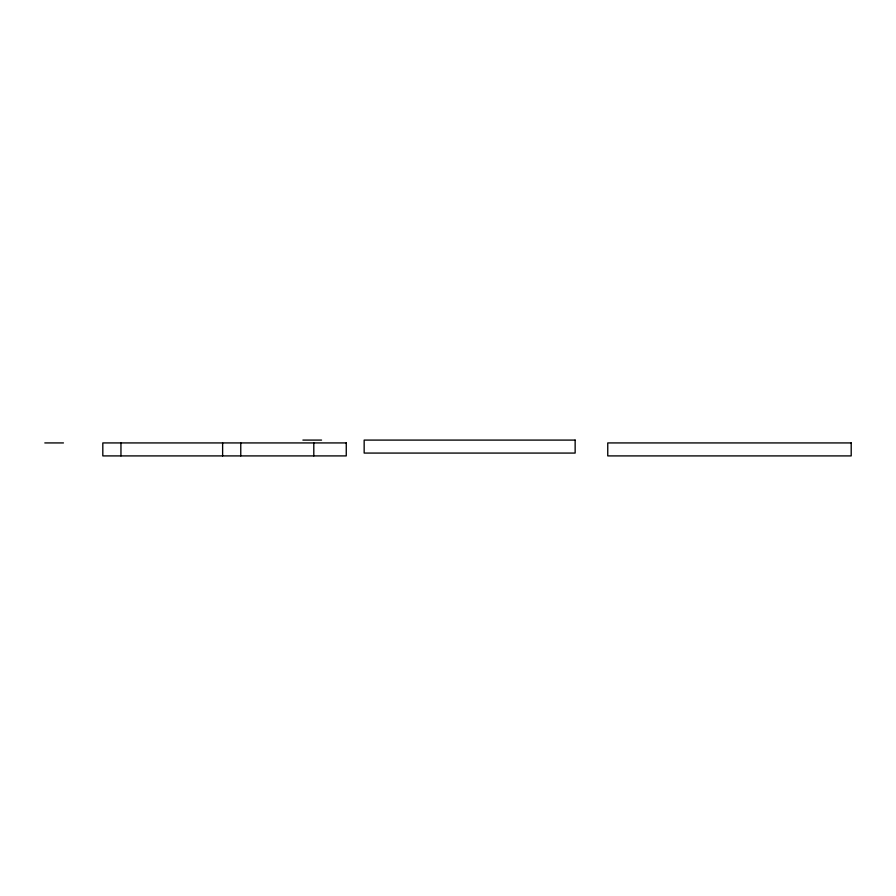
<?xml version="1.0" encoding="UTF-8"?>
<svg xmlns="http://www.w3.org/2000/svg" width="896" height="896" viewBox="0 0 896 896"><rect width="100%" height="100%" fill="white"/><g stroke="black" fill="none" stroke-linecap="round" stroke-linejoin="round"><path stroke-width="1.34" d="M302.893 440.093L321.563 440.093M44.8 442.926L63.459 442.926M313.802 442.926L313.802 455.907M240.766 442.926L240.766 455.907M222.622 442.926L222.622 455.907M120.96 442.926L120.96 455.907M575.142 440.093L364.157 440.093L364.157 453.074L575.142 453.074L575.142 440.093M346.259 442.926L102.816 442.926L102.816 455.907L346.259 455.907L346.259 442.926M851.2 442.926L607.757 442.926L607.757 455.907L851.2 455.907L851.2 442.926"/></g></svg>
